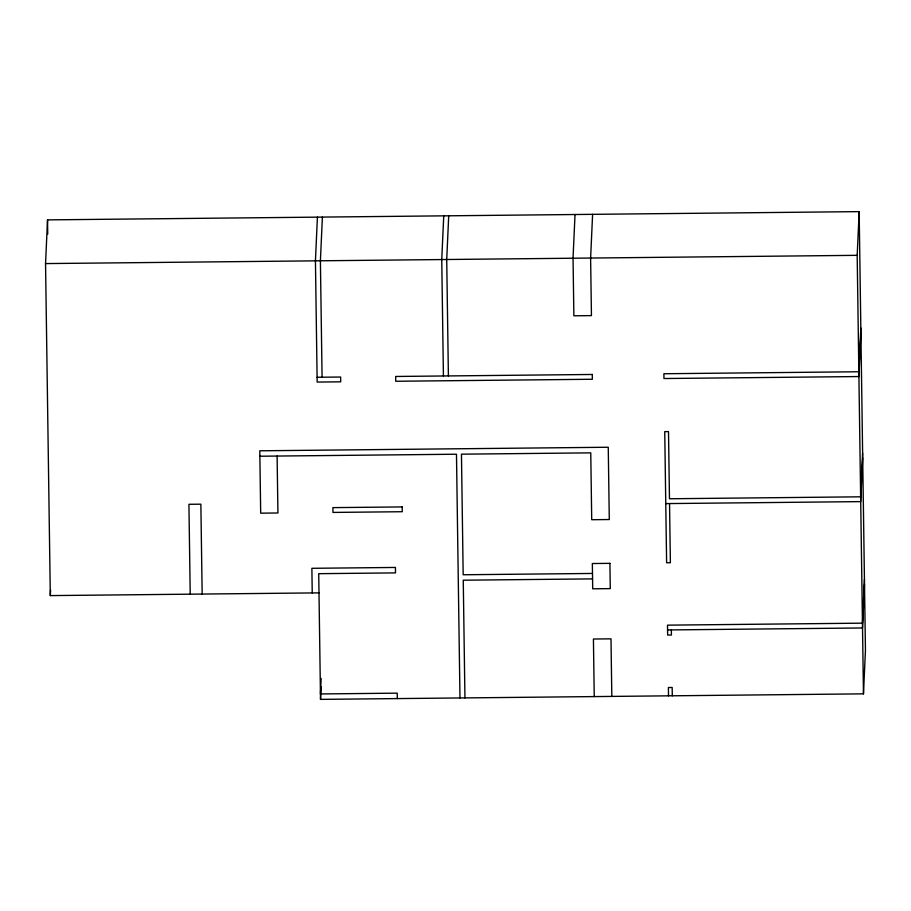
<?xml version="1.0" encoding="UTF-8"?>
<svg xmlns="http://www.w3.org/2000/svg" width="911" height="911" viewBox="0 0 911 911"><rect width="100%" height="100%" fill="white"/><g stroke="black" fill="none" stroke-linecap="round" stroke-linejoin="round"><path stroke-width="1.37" d="M318.998 592.867L50.31 595.6L45.55 263.586L47.531 219.881L859.164 211.625L865.45 650.147L863.469 693.852L320.524 699.375L318.725 573.679L395.511 572.894L395.431 567.451L311.881 568.305L312.234 592.936M50.31 595.6L50.56 589.964M317.415 217.137L315.434 260.842L317.165 382.073L340.703 381.823L340.634 377.029L317.096 377.268M322.392 217.08L320.399 260.797L322.073 377.222M321.15 678.433L320.444 693.943L397.23 693.157L397.31 698.6M320.524 699.375L321.093 686.689M443.737 215.85L441.755 259.555L443.418 375.981M448.713 215.805L446.72 259.51L448.394 375.936M575.023 214.518L573.042 258.223L573.873 315.798L591.444 315.616L590.613 258.041L592.605 214.336M863.469 693.852L857.183 255.331L859.164 211.625M860.838 328.051L858.845 371.756L663.903 373.738L663.971 378.532L858.914 376.55L860.906 332.845M862.626 453.109L860.644 496.814L669.471 498.761L668.503 431.598L664.734 431.632L666.613 562.77L670.382 562.736L669.539 503.567M862.694 457.914L860.713 501.619L665.759 503.601M864.437 579.453L862.455 623.158L667.501 625.151L667.649 635.058L671.418 635.024L671.35 629.911M864.505 584.258L862.523 627.964L667.569 629.945M45.55 263.586L857.183 255.331M259.874 456.229L456.479 454.225L459.975 697.963M592.48 573.452L463.175 574.761L461.456 454.179L590.761 452.858L591.717 519.714L609.288 519.532L608.252 447.244L259.794 450.797L260.683 513.166L277.923 512.984L277.115 456.058M592.56 578.884L463.255 580.205L464.94 697.906M672.295 695.799L672.17 687.486L668.401 687.52L668.515 695.833M611.816 696.414L610.996 638.839L593.425 639.021L594.245 696.596M202.162 594.052L200.864 504.182L188.93 504.295L190.217 594.177M47.531 219.881L47.736 234.07M592.287 374.467L395.681 376.471L395.75 381.265L592.355 379.261L592.287 374.467M402.184 506.926L332.891 507.632L332.959 512.426L402.252 511.72L402.184 506.926M609.914 563.351L592.344 563.533L592.708 588.802L610.279 588.62L609.914 563.351"/></g></svg>
